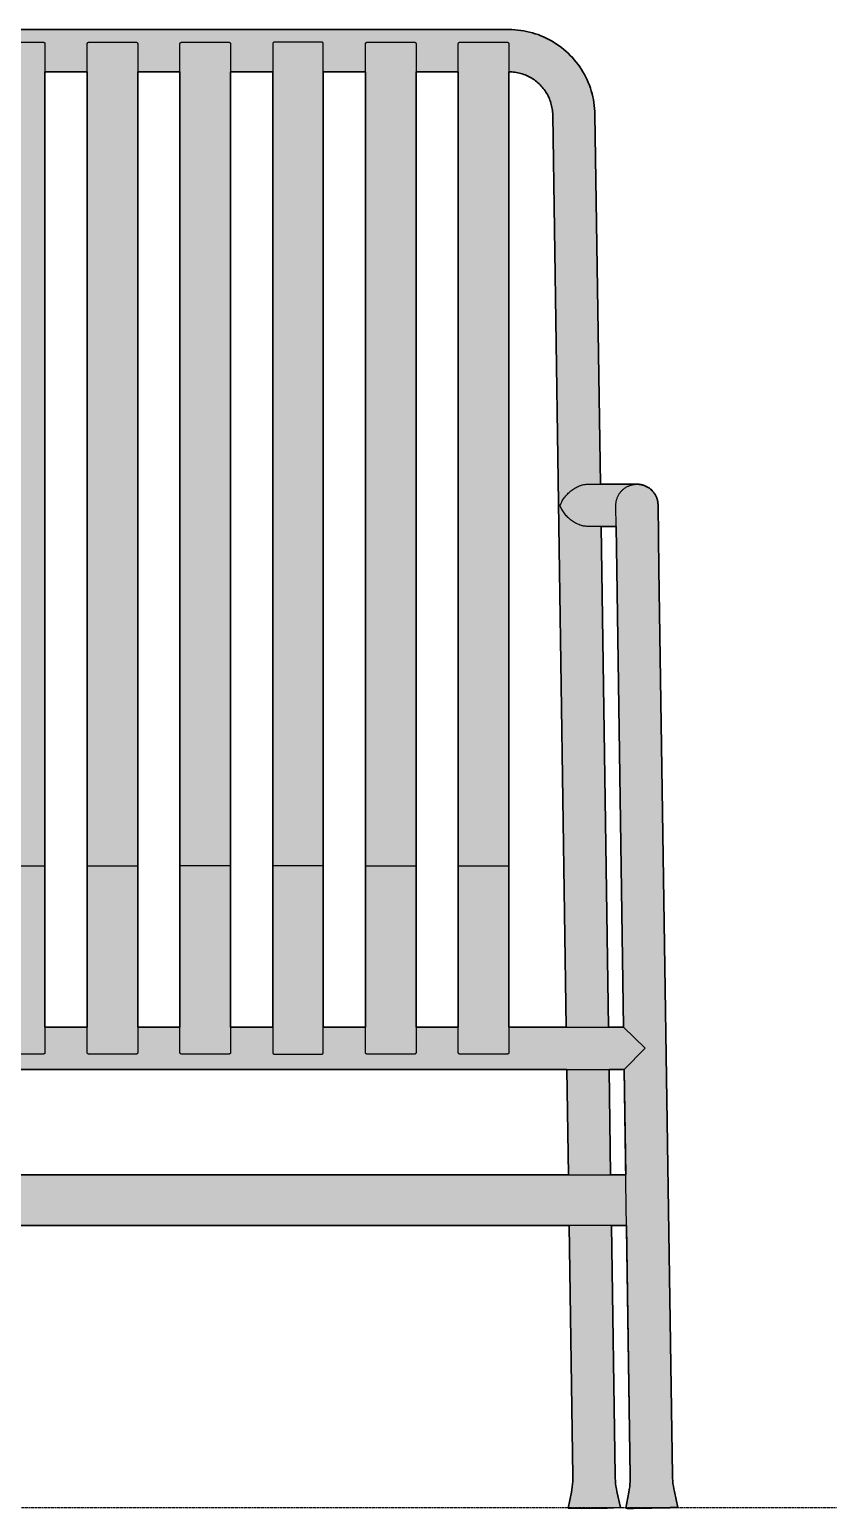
# Model space of a CAD drawing. Header units: millimetres. Extents: x 0 to 2086, y -1158 to 876.
# Drawn here: x 436 to 915, y -1 to 876 of the extents above; entities that cross this region are included whole.
import ezdxf

# ---------------------------------------------------------------- set-up
doc = ezdxf.new("R2010")
doc.units = ezdxf.units.MM
doc.linetypes.add('Dots', pattern=[1, 0, -1])
doc.layers.add('Blocks', color=7, linetype='Continuous')
doc.layers.add('Blocks$Fill', color=7, linetype='Continuous', true_color=0xffffff)
for name, color, linetype, lineweight, true_color in [('Blocks$Inner', 7, 'Continuous', 25, 0x007f00), ('Blocks$Outline', 7, 'Continuous', 35, 0xff3f3f), ('Groud', 7, 'Dots', 25, 0x243775)]:
    doc.layers.add(name, color=color, linetype=linetype, lineweight=lineweight, true_color=true_color)

# ---------------------------------------------------------------- blocks, each defined once
blk = doc.blocks.new('Palissade Lounge Chair High Front')
at = {"layer": 'Blocks$Fill'}
h = blk.add_hatch(color=256, dxfattribs=at)
h.paths.add_polyline_path([(194.78, 875.7), (719.78, 875.7), (721.54, 875.67), (723.3, 875.58), (725.06, 875.43), (726.81, 875.22), (728.55, 874.94), (730.28, 874.61), (732, 874.22), (733.71, 873.77), (735.39, 873.25), (737.06, 872.69), (738.71, 872.06), (740.34, 871.38), (741.94, 870.64), (743.51, 869.85), (745.06, 869), (746.58, 868.1), (748.06, 867.15), (749.51, 866.14), (750.93, 865.09), (752.3, 863.99), (753.64, 862.84), (754.94, 861.65), (756.2, 860.41), (757.41, 859.13), (758.58, 857.81), (759.7, 856.45), (760.77, 855.05), (761.79, 853.61), (762.77, 852.14), (763.69, 850.64), (764.56, 849.11), (765.38, 847.55), (766.14, 845.96), (766.85, 844.34), (767.5, 842.7), (768.09, 841.04), (768.63, 839.36), (769.11, 837.66), (769.52, 835.95), (769.88, 834.22), (770.18, 832.49), (770.42, 830.74), (770.6, 828.99), (770.72, 827.23), (770.77, 825.46), (774.02, 606.34), (792.07, 606.34), (795.52, 606.34), (795.71, 606.34), (796.07, 606.33), (796.44, 606.32), (796.8, 606.29), (797.17, 606.25), (797.53, 606.2), (797.95, 606.13), (798.37, 606.05), (798.79, 605.95), (799.21, 605.84), (799.62, 605.71), (800.02, 605.57), (800.42, 605.41), (800.82, 605.24), (801.21, 605.06), (801.59, 604.87), (801.97, 604.66), (802.34, 604.44), (802.7, 604.2), (803.05, 603.96), (803.39, 603.7), (803.73, 603.43), (804.05, 603.15), (804.37, 602.85), (804.67, 602.55), (804.97, 602.24), (805.25, 601.91), (805.52, 601.58), (805.78, 601.24), (806.03, 600.89), (806.27, 600.53), (806.49, 600.16), (806.7, 599.79), (806.9, 599.41), (807.08, 599.02), (807.26, 598.63), (807.41, 598.23), (807.56, 597.82), (807.69, 597.41), (807.8, 597), (807.9, 596.58), (807.99, 596.16), (808.06, 595.73), (808.12, 595.31), (808.17, 594.88), (808.19, 594.45), (808.21, 594.02), (808.77, 556.1), (816.74, 19.02), (816.79, 17.43), (816.9, 15.83), (817.06, 14.25), (817.28, 12.67), (817.55, 11.1), (817.87, 9.54), (820.02, 0.07), (820.02, 0.06), (820.02, 0.06), (820.01, 0.06), (820.01, 0.06), (820.01, 0.06), (820, 0.06), (820, 0.05), (819.99, 0.05), (819.99, 0.05), (819.97, 0.05), (819.96, 0.05), (819.92, 0.04), (819.88, 0.03), (819.76, 0.02), (819.42, 0), (818.93, -0.03), (815.48, -0.16), (793.57, -0.49), (790.11, -0.46), (789.62, -0.45), (789.28, -0.43), (789.17, -0.42), (789.12, -0.42), (789.09, -0.41), (789.07, -0.41), (789.06, -0.41), (789.05, -0.41), (789.05, -0.4), (789.04, -0.4), (789.04, -0.4), (789.04, -0.4), (789.03, -0.4), (789.03, -0.4), (789.03, -0.4), (789.02, -0.39), (789.03, -0.39), (790.89, 9.14), (791.17, 10.71), (791.39, 12.28), (791.56, 13.87), (791.68, 15.46), (791.74, 17.05), (791.74, 18.65), (789.54, 167.05), (780.54, 167.05), (782.74, 19.02), (782.79, 17.43), (782.9, 15.83), (783.06, 14.25), (783.27, 12.67), (783.55, 11.1), (783.87, 9.54), (786.02, 0.07), (778.27, -0.28), (770.52, -0.39), (762.77, -0.51), (755.02, -0.39), (756.89, 9.14), (757.17, 10.71), (757.39, 12.28), (757.56, 13.87), (757.68, 15.46), (757.74, 17.05), (757.74, 18.65), (755.54, 167.05), (568.07, 167.05), (557.28, 167.05), (357.28, 167.05), (346.49, 167.05), (159.02, 167.05), (156.82, 18.65), (156.82, 17.05), (156.88, 15.46), (157, 13.87), (157.17, 12.28), (157.39, 10.71), (157.67, 9.14), (159.54, -0.39), (151.79, -0.51), (144.04, -0.39), (136.28, -0.28), (128.54, 0.07), (130.69, 9.54), (131.01, 11.1), (131.28, 12.67), (131.5, 14.25), (131.66, 15.83), (131.77, 17.43), (131.82, 19.02), (134.02, 167.05), (125.02, 167.05), (122.82, 18.65), (122.82, 17.05), (122.88, 15.46), (122.99, 13.87), (123.16, 12.28), (123.39, 10.71), (123.67, 9.14), (125.53, -0.39), (125.53, -0.4), (125.53, -0.4), (125.53, -0.4), (125.52, -0.4), (125.52, -0.4), (125.51, -0.4), (125.51, -0.4), (125.5, -0.41), (125.5, -0.41), (125.49, -0.41), (125.47, -0.41), (125.44, -0.42), (125.39, -0.42), (125.28, -0.43), (124.94, -0.45), (124.45, -0.46), (120.99, -0.49), (99.07, -0.16), (95.62, -0.03), (95.14, 0), (94.8, 0.02), (94.68, 0.03), (94.64, 0.04), (94.6, 0.05), (94.59, 0.05), (94.57, 0.05), (94.57, 0.05), (94.56, 0.05), (94.56, 0.06), (94.55, 0.06), (94.55, 0.06), (94.55, 0.06), (94.54, 0.06), (94.54, 0.06), (94.54, 0.06), (94.54, 0.07), (96.69, 9.54), (97.01, 11.1), (97.28, 12.67), (97.5, 14.25), (97.66, 15.83), (97.77, 17.43), (97.82, 19.02), (105.79, 556.1), (106.35, 594.02), (106.37, 594.45), (106.39, 594.88), (106.44, 595.31), (106.49, 595.73), (106.57, 596.16), (106.65, 596.58), (106.76, 597), (106.87, 597.41), (107, 597.82), (107.15, 598.23), (107.3, 598.63), (107.47, 599.02), (107.66, 599.41), (107.86, 599.79), (108.07, 600.16), (108.29, 600.53), (108.53, 600.89), (108.78, 601.24), (109.04, 601.58), (109.31, 601.91), (109.59, 602.24), (109.89, 602.55), (110.19, 602.85), (110.51, 603.15), (110.83, 603.43), (111.17, 603.7), (111.51, 603.96), (111.86, 604.2), (112.22, 604.44), (112.59, 604.66), (112.97, 604.87), (113.35, 605.06), (113.74, 605.24), (114.13, 605.41), (114.54, 605.57), (114.94, 605.71), (115.35, 605.84), (115.77, 605.95), (116.18, 606.05), (116.61, 606.13), (117.03, 606.2), (117.39, 606.25), (117.76, 606.29), (118.12, 606.32), (118.48, 606.33), (118.85, 606.34), (122.49, 606.34), (140.53, 606.34), (143.79, 825.46), (143.84, 827.23), (143.96, 828.99), (144.14, 830.74), (144.38, 832.49), (144.68, 834.22), (145.03, 835.95), (145.45, 837.66), (145.93, 839.36), (146.47, 841.04), (147.06, 842.7), (147.71, 844.34), (148.42, 845.96), (149.18, 847.55), (150, 849.11), (150.87, 850.64), (151.79, 852.14), (152.76, 853.61), (153.79, 855.05), (154.86, 856.45), (155.98, 857.81), (157.15, 859.13), (158.36, 860.41), (159.62, 861.65), (160.92, 862.84), (162.26, 863.99), (163.63, 865.09), (165.05, 866.14), (166.5, 867.15), (167.98, 868.1), (169.5, 869), (171.05, 869.85), (172.62, 870.64), (174.22, 871.38), (175.85, 872.06), (177.5, 872.69), (179.16, 873.25), (180.85, 873.77), (182.56, 874.22), (184.28, 874.61), (186.01, 874.94), (187.75, 875.22), (189.5, 875.43), (191.26, 875.58), (193.02, 875.67)], flags=0)
h.paths.add_polyline_path([(135.39, 259.55), (126.39, 259.55), (125.46, 197.05), (134.46, 197.05)], flags=0)
h.paths.add_polyline_path([(135.76, 284.55), (140.16, 581.34), (131.17, 581.34), (130.79, 555.73), (126.76, 284.55)], flags=0)
h.paths.add_polyline_path([(788.17, 259.55), (779.17, 259.55), (780.1, 197.05), (789.1, 197.05)], flags=0)
h.paths.add_polyline_path([(778.8, 284.55), (787.8, 284.55), (783.77, 555.73), (783.39, 581.34), (774.4, 581.34)], flags=0)
h.paths.add_polyline_path([(753.8, 284.55), (745.78, 825.09), (745.75, 825.99), (745.69, 826.89), (745.6, 827.78), (745.47, 828.67), (745.32, 829.56), (745.14, 830.44), (744.93, 831.31), (744.68, 832.18), (744.41, 833.03), (744.11, 833.88), (743.77, 834.72), (743.41, 835.54), (743.03, 836.35), (742.61, 837.15), (742.17, 837.93), (741.7, 838.69), (741.2, 839.44), (740.68, 840.18), (740.13, 840.89), (739.56, 841.58), (738.96, 842.26), (738.34, 842.91), (737.7, 843.54), (737.04, 844.15), (736.36, 844.73), (735.66, 845.29), (734.94, 845.83), (734.2, 846.34), (733.44, 846.83), (732.67, 847.29), (731.88, 847.72), (731.08, 848.12), (730.26, 848.5), (729.43, 848.85), (728.59, 849.17), (727.74, 849.46), (726.88, 849.72), (726.01, 849.95), (725.13, 850.15), (724.25, 850.32), (723.36, 850.46), (722.47, 850.56), (721.58, 850.64), (720.68, 850.69), (719.78, 850.7), (719.78, 284.55)], flags=0)
h.paths.add_polyline_path([(664.78, 850.7), (664.78, 284.55), (689.78, 284.55), (689.78, 380.15), (689.78, 850.7)], flags=0)
h.paths.add_polyline_path([(634.78, 284.55), (634.78, 380.15), (634.78, 850.7), (609.78, 850.7), (609.78, 284.55)], flags=0)
h.paths.add_polyline_path([(579.78, 284.55), (579.78, 380.15), (579.78, 850.7), (554.78, 850.7), (554.78, 284.55)], flags=0)
h.paths.add_polyline_path([(524.78, 284.55), (524.78, 380.14), (524.78, 380.15), (524.78, 850.7), (499.78, 850.7), (499.78, 284.55)], flags=0)
h.paths.add_polyline_path([(469.78, 284.55), (469.78, 380.15), (469.78, 850.7), (444.78, 850.7), (444.78, 284.55)], flags=0)
h.paths.add_polyline_path([(389.78, 284.55), (414.78, 284.55), (414.78, 380.14), (414.78, 380.15), (414.78, 850.7), (389.78, 850.7)], flags=0)
h.paths.add_polyline_path([(359.78, 284.55), (359.78, 380.14), (359.78, 380.15), (359.78, 850.7), (334.78, 850.7), (334.78, 284.55)], flags=0)
h.paths.add_polyline_path([(279.78, 284.55), (304.78, 284.55), (304.78, 380.14), (304.78, 380.15), (304.78, 850.7), (279.78, 850.7)], flags=0)
h.paths.add_polyline_path([(224.78, 284.55), (249.78, 284.55), (249.78, 380.14), (249.78, 380.15), (249.78, 850.7), (224.78, 850.7)], flags=0)
h.paths.add_polyline_path([(194.78, 380.14), (194.78, 380.15), (194.78, 850.7), (193.88, 850.69), (192.98, 850.64), (192.09, 850.56), (191.2, 850.46), (190.31, 850.32), (189.42, 850.15), (188.55, 849.95), (187.68, 849.72), (186.82, 849.46), (185.97, 849.17), (185.13, 848.85), (184.3, 848.5), (183.48, 848.12), (182.68, 847.72), (181.89, 847.29), (181.12, 846.83), (180.36, 846.34), (179.62, 845.83), (178.9, 845.29), (178.2, 844.73), (177.52, 844.15), (176.86, 843.54), (176.21, 842.91), (175.6, 842.26), (175, 841.58), (174.43, 840.89), (173.88, 840.18), (173.36, 839.44), (172.86, 838.69), (172.39, 837.93), (171.95, 837.15), (171.53, 836.35), (171.14, 835.54), (170.78, 834.72), (170.45, 833.88), (170.15, 833.03), (169.88, 832.18), (169.63, 831.31), (169.42, 830.44), (169.24, 829.56), (169.08, 828.67), (168.96, 827.78), (168.87, 826.89), (168.81, 825.99), (168.78, 825.09), (160.76, 284.55), (194.78, 284.55)], flags=0)
h.paths.add_polyline_path([(159.46, 197.05), (346.49, 197.05), (357.28, 197.05), (557.28, 197.05), (568.07, 197.05), (755.09, 197.05), (754.17, 259.55), (160.39, 259.55)], flags=0)
at = {"layer": 'Blocks$Inner'}
for p, q in [((469.78, 850.7), (444.78, 850.7)), ((524.78, 850.7), (499.78, 850.7)), ((579.78, 850.7), (554.78, 850.7)), ((634.78, 850.7), (609.78, 850.7)), ((689.78, 850.7), (664.78, 850.7)), ((774.4, 581.34), (778.8, 284.55)), ((469.78, 284.55), (444.78, 284.55)), ((524.78, 284.55), (499.78, 284.55)), ((579.78, 284.55), (554.78, 284.55)), ((634.78, 284.55), (609.78, 284.55)), ((689.78, 284.55), (664.78, 284.55)), ((755.09, 197.05), (754.17, 259.55)), ((779.17, 259.55), (780.1, 197.05))]:
    blk.add_line(p, q, dxfattribs=at)
for points in [[(194.78, 875.7), (719.78, 875.7), (721.54, 875.67), (723.3, 875.58), (725.06, 875.43), (726.81, 875.22), (728.55, 874.94), (730.28, 874.61), (732, 874.22), (733.71, 873.77), (735.39, 873.25), (737.06, 872.69), (738.71, 872.06), (740.34, 871.38), (741.94, 870.64), (743.51, 869.85), (745.06, 869), (746.58, 868.1), (748.06, 867.15), (749.51, 866.14), (750.93, 865.09), (752.3, 863.99), (753.64, 862.84), (754.94, 861.65), (756.2, 860.41), (757.41, 859.13), (758.58, 857.81), (759.7, 856.45), (760.77, 855.05), (761.79, 853.61), (762.77, 852.14), (763.69, 850.64), (764.56, 849.11), (765.38, 847.55), (766.14, 845.96), (766.85, 844.34), (767.5, 842.7), (768.09, 841.04), (768.63, 839.36), (769.11, 837.66), (769.52, 835.95), (769.88, 834.22), (770.18, 832.49), (770.42, 830.74), (770.6, 828.99), (770.72, 827.23), (770.77, 825.46), (774.02, 606.34)], [(415.78, 868.2), (443.78, 868.2), (443.81, 868.2), (443.85, 868.2), (443.88, 868.2), (443.92, 868.19), (443.95, 868.19), (443.98, 868.18), (444.02, 868.18), (444.05, 868.17), (444.08, 868.16), (444.11, 868.15), (444.15, 868.13), (444.18, 868.12), (444.21, 868.11), (444.24, 868.09), (444.27, 868.08), (444.3, 868.06), (444.33, 868.04), (444.36, 868.02), (444.38, 868), (444.41, 867.98), (444.44, 867.96), (444.46, 867.93), (444.49, 867.91), (444.51, 867.89), (444.53, 867.86), (444.56, 867.83), (444.58, 867.81), (444.6, 867.78), (444.62, 867.75), (444.63, 867.72), (444.65, 867.69), (444.67, 867.66), (444.68, 867.63), (444.7, 867.6), (444.71, 867.57), (444.72, 867.54), (444.73, 867.51), (444.74, 867.47), (444.75, 867.44), (444.76, 867.41), (444.76, 867.37), (444.77, 867.34), (444.77, 867.31), (444.78, 867.27), (444.78, 867.24), (444.78, 867.2), (444.78, 269.66), (444.78, 269.63), (444.78, 269.6), (444.77, 269.56), (444.77, 269.53), (444.76, 269.49), (444.76, 269.46), (444.75, 269.43), (444.74, 269.39), (444.73, 269.36), (444.72, 269.33), (444.71, 269.3), (444.7, 269.27), (444.68, 269.23), (444.67, 269.2), (444.65, 269.17), (444.63, 269.14), (444.62, 269.12), (444.6, 269.09), (444.58, 269.06), (444.56, 269.03), (444.53, 269.01), (444.51, 268.98), (444.49, 268.96), (444.46, 268.93), (444.44, 268.91), (444.41, 268.89), (444.38, 268.87), (444.36, 268.85), (444.33, 268.83), (444.3, 268.81), (444.27, 268.79), (444.24, 268.78), (444.21, 268.76), (444.18, 268.75), (444.15, 268.73), (444.11, 268.72), (444.08, 268.71), (444.05, 268.7), (444.02, 268.69), (443.98, 268.68), (443.95, 268.68), (443.92, 268.67), (443.88, 268.67), (443.85, 268.67), (443.81, 268.66), (443.78, 268.66), (415.78, 268.66)], [(414.78, 380.15), (444.78, 380.15)], [(469.78, 380.15), (469.78, 380.14), (469.78, 867.2), (469.78, 867.24), (469.78, 867.27), (469.78, 867.31), (469.79, 867.34), (469.79, 867.37), (469.8, 867.41), (469.81, 867.44), (469.82, 867.47), (469.83, 867.51), (469.84, 867.54), (469.85, 867.57), (469.86, 867.6), (469.88, 867.63), (469.89, 867.66), (469.91, 867.69), (469.93, 867.72), (469.94, 867.75), (469.96, 867.78), (469.98, 867.81), (470, 867.83), (470.03, 867.86), (470.05, 867.89), (470.07, 867.91), (470.1, 867.93), (470.12, 867.96), (470.15, 867.98), (470.18, 868), (470.2, 868.02), (470.23, 868.04), (470.26, 868.06), (470.29, 868.08), (470.32, 868.09), (470.35, 868.11), (470.38, 868.12), (470.41, 868.13), (470.44, 868.15), (470.48, 868.16), (470.51, 868.17), (470.54, 868.18), (470.58, 868.18), (470.61, 868.19), (470.64, 868.19), (470.68, 868.2), (470.71, 868.2), (470.75, 868.2), (470.78, 868.2), (498.78, 868.2), (498.81, 868.2), (498.85, 868.2), (498.88, 868.2), (498.92, 868.19), (498.95, 868.19), (498.98, 868.18), (499.02, 868.18), (499.05, 868.17), (499.08, 868.16), (499.11, 868.15), (499.15, 868.13), (499.18, 868.12), (499.21, 868.11), (499.24, 868.09), (499.27, 868.08), (499.3, 868.06), (499.33, 868.04), (499.36, 868.02), (499.38, 868), (499.41, 867.98), (499.44, 867.96), (499.46, 867.93), (499.49, 867.91), (499.51, 867.89), (499.53, 867.86), (499.56, 867.83), (499.58, 867.81), (499.6, 867.78), (499.62, 867.75), (499.63, 867.72), (499.65, 867.69), (499.67, 867.66), (499.68, 867.63), (499.7, 867.6), (499.71, 867.57), (499.72, 867.54), (499.73, 867.51), (499.74, 867.47), (499.75, 867.44), (499.76, 867.41), (499.76, 867.37), (499.77, 867.34), (499.77, 867.31), (499.78, 867.27), (499.78, 867.24), (499.78, 867.2), (499.78, 269.66), (499.78, 269.63), (499.78, 269.6), (499.77, 269.56), (499.77, 269.53), (499.76, 269.49), (499.76, 269.46), (499.75, 269.43), (499.74, 269.39), (499.73, 269.36), (499.72, 269.33), (499.71, 269.3), (499.7, 269.27), (499.68, 269.23), (499.67, 269.2), (499.65, 269.17), (499.63, 269.14), (499.62, 269.12), (499.6, 269.09), (499.58, 269.06), (499.56, 269.03), (499.53, 269.01), (499.51, 268.98), (499.49, 268.96), (499.46, 268.93), (499.44, 268.91), (499.41, 268.89), (499.38, 268.87), (499.36, 268.85), (499.33, 268.83), (499.3, 268.81), (499.27, 268.79), (499.24, 268.78), (499.21, 268.76), (499.18, 268.75), (499.15, 268.73), (499.11, 268.72), (499.08, 268.71), (499.05, 268.7), (499.02, 268.69), (498.98, 268.68), (498.95, 268.68), (498.92, 268.67), (498.88, 268.67), (498.85, 268.67), (498.81, 268.66), (498.78, 268.66), (470.78, 268.66), (470.75, 268.66), (470.71, 268.67), (470.68, 268.67), (470.64, 268.67), (470.61, 268.68), (470.58, 268.68), (470.54, 268.69), (470.51, 268.7), (470.48, 268.71), (470.44, 268.72), (470.41, 268.73), (470.38, 268.75), (470.35, 268.76), (470.32, 268.78), (470.29, 268.79), (470.26, 268.81), (470.23, 268.83), (470.2, 268.85), (470.18, 268.87), (470.15, 268.89), (470.12, 268.91), (470.1, 268.93), (470.07, 268.96), (470.05, 268.98), (470.03, 269.01), (470, 269.03), (469.98, 269.06), (469.96, 269.09), (469.94, 269.12), (469.93, 269.14), (469.91, 269.17), (469.89, 269.2), (469.88, 269.23), (469.86, 269.27), (469.85, 269.3), (469.84, 269.33), (469.83, 269.36), (469.82, 269.39), (469.81, 269.43), (469.8, 269.46), (469.79, 269.49), (469.79, 269.53), (469.78, 269.56), (469.78, 269.6), (469.78, 269.63), (469.78, 269.66), (469.78, 380.15), (499.78, 380.15)], [(554.78, 380.15), (524.78, 380.15), (524.78, 380.14), (524.78, 867.2), (524.78, 867.24), (524.78, 867.27), (524.78, 867.31), (524.79, 867.34), (524.79, 867.37), (524.8, 867.41), (524.81, 867.44), (524.82, 867.47), (524.83, 867.51), (524.84, 867.54), (524.85, 867.57), (524.86, 867.6), (524.88, 867.63), (524.89, 867.66), (524.91, 867.69), (524.93, 867.72), (524.94, 867.75), (524.96, 867.78), (524.98, 867.81), (525, 867.83), (525.03, 867.86), (525.05, 867.89), (525.07, 867.91), (525.1, 867.93), (525.12, 867.96), (525.15, 867.98), (525.18, 868), (525.2, 868.02), (525.23, 868.04), (525.26, 868.06), (525.29, 868.08), (525.32, 868.09), (525.35, 868.11), (525.38, 868.12), (525.41, 868.13), (525.44, 868.15), (525.48, 868.16), (525.51, 868.17), (525.54, 868.18), (525.58, 868.18), (525.61, 868.19), (525.64, 868.19), (525.68, 868.2), (525.71, 868.2), (525.75, 868.2), (525.78, 868.2), (553.78, 868.2), (553.81, 868.2), (553.85, 868.2), (553.88, 868.2), (553.92, 868.19), (553.95, 868.19), (553.98, 868.18), (554.02, 868.18), (554.05, 868.17), (554.08, 868.16), (554.11, 868.15), (554.15, 868.13), (554.18, 868.12), (554.21, 868.11), (554.24, 868.09), (554.27, 868.08), (554.3, 868.06), (554.33, 868.04), (554.36, 868.02), (554.38, 868), (554.41, 867.98), (554.44, 867.96), (554.46, 867.93), (554.49, 867.91), (554.51, 867.89), (554.53, 867.86), (554.56, 867.83), (554.58, 867.81), (554.6, 867.78), (554.62, 867.75), (554.63, 867.72), (554.65, 867.69), (554.67, 867.66), (554.68, 867.63), (554.7, 867.6), (554.71, 867.57), (554.72, 867.54), (554.73, 867.51), (554.74, 867.47), (554.75, 867.44), (554.76, 867.41), (554.76, 867.37), (554.77, 867.34), (554.77, 867.31), (554.78, 867.27), (554.78, 867.24), (554.78, 867.2), (554.78, 269.66), (554.78, 269.63), (554.78, 269.6), (554.77, 269.56), (554.77, 269.53), (554.76, 269.49), (554.76, 269.46), (554.75, 269.43), (554.74, 269.39), (554.73, 269.36), (554.72, 269.33), (554.71, 269.3), (554.7, 269.27), (554.68, 269.23), (554.67, 269.2), (554.65, 269.17), (554.63, 269.14), (554.62, 269.12), (554.6, 269.09), (554.58, 269.06), (554.56, 269.03), (554.53, 269.01), (554.51, 268.98), (554.49, 268.96), (554.46, 268.93), (554.44, 268.91), (554.41, 268.89), (554.38, 268.87), (554.36, 268.85), (554.33, 268.83), (554.3, 268.81), (554.27, 268.79), (554.24, 268.78), (554.21, 268.76), (554.18, 268.75), (554.15, 268.73), (554.11, 268.72), (554.08, 268.71), (554.05, 268.7), (554.02, 268.69), (553.98, 268.68), (553.95, 268.68), (553.92, 268.67), (553.88, 268.67), (553.85, 268.67), (553.81, 268.66), (553.78, 268.66), (525.78, 268.66), (525.75, 268.66), (525.71, 268.67), (525.68, 268.67), (525.64, 268.67), (525.61, 268.68), (525.58, 268.68), (525.54, 268.69), (525.51, 268.7), (525.48, 268.71), (525.44, 268.72), (525.41, 268.73), (525.38, 268.75), (525.35, 268.76), (525.32, 268.78), (525.29, 268.79), (525.26, 268.81), (525.23, 268.83), (525.2, 268.85), (525.18, 268.87), (525.15, 268.89), (525.12, 268.91), (525.1, 268.93), (525.07, 268.96), (525.05, 268.98), (525.03, 269.01), (525, 269.03), (524.98, 269.06), (524.96, 269.09), (524.94, 269.12), (524.93, 269.14), (524.91, 269.17), (524.89, 269.2), (524.88, 269.23), (524.86, 269.27), (524.85, 269.3), (524.84, 269.33), (524.83, 269.36), (524.82, 269.39), (524.81, 269.43), (524.8, 269.46), (524.79, 269.49), (524.79, 269.53), (524.78, 269.56), (524.78, 269.6), (524.78, 269.63), (524.78, 269.66), (524.78, 380.15)], [(609.78, 380.15), (579.78, 380.15), (579.78, 269.66), (579.78, 269.63), (579.78, 269.6), (579.78, 269.56), (579.79, 269.53), (579.79, 269.49), (579.8, 269.46), (579.81, 269.43), (579.82, 269.39), (579.83, 269.36), (579.84, 269.33), (579.85, 269.3), (579.86, 269.27), (579.88, 269.23), (579.89, 269.2), (579.91, 269.17), (579.93, 269.14), (579.94, 269.12), (579.96, 269.09), (579.98, 269.06), (580, 269.03), (580.03, 269.01), (580.05, 268.98), (580.07, 268.96), (580.1, 268.93), (580.12, 268.91), (580.15, 268.89), (580.18, 268.87), (580.2, 268.85), (580.23, 268.83), (580.26, 268.81), (580.29, 268.79), (580.32, 268.78), (580.35, 268.76), (580.38, 268.75), (580.41, 268.73), (580.44, 268.72), (580.48, 268.71), (580.51, 268.7), (580.54, 268.69), (580.58, 268.68), (580.61, 268.68), (580.64, 268.67), (580.68, 268.67), (580.71, 268.67), (580.75, 268.66), (580.78, 268.66), (608.78, 268.66), (608.81, 268.66), (608.85, 268.67), (608.88, 268.67), (608.92, 268.67), (608.95, 268.68), (608.98, 268.68), (609.02, 268.69), (609.05, 268.7), (609.08, 268.71), (609.11, 268.72), (609.15, 268.73), (609.18, 268.75), (609.21, 268.76), (609.24, 268.78), (609.27, 268.79), (609.3, 268.81), (609.33, 268.83), (609.36, 268.85), (609.38, 268.87), (609.41, 268.89), (609.44, 268.91), (609.46, 268.93), (609.49, 268.96), (609.51, 268.98), (609.53, 269.01), (609.56, 269.03), (609.58, 269.06), (609.6, 269.09), (609.62, 269.12), (609.63, 269.14), (609.65, 269.17), (609.67, 269.2), (609.68, 269.23), (609.7, 269.27), (609.71, 269.3), (609.72, 269.33), (609.73, 269.36), (609.74, 269.39), (609.75, 269.43), (609.76, 269.46), (609.76, 269.49), (609.77, 269.53), (609.77, 269.56), (609.78, 269.6), (609.78, 269.63), (609.78, 269.66), (609.78, 867.2), (609.78, 867.24), (609.78, 867.27), (609.77, 867.31), (609.77, 867.34), (609.76, 867.37), (609.76, 867.41), (609.75, 867.44), (609.74, 867.47), (609.73, 867.51), (609.72, 867.54), (609.71, 867.57), (609.7, 867.6), (609.68, 867.63), (609.67, 867.66), (609.65, 867.69), (609.63, 867.72), (609.62, 867.75), (609.6, 867.78), (609.58, 867.81), (609.56, 867.83), (609.53, 867.86), (609.51, 867.89), (609.49, 867.91), (609.46, 867.93), (609.44, 867.96), (609.41, 867.98), (609.38, 868), (609.36, 868.02), (609.33, 868.04), (609.3, 868.06), (609.27, 868.08), (609.24, 868.09), (609.21, 868.11), (609.18, 868.12), (609.15, 868.13), (609.11, 868.15), (609.08, 868.16), (609.05, 868.17), (609.02, 868.18), (608.98, 868.18), (608.95, 868.19), (608.92, 868.19), (608.88, 868.2), (608.85, 868.2), (608.81, 868.2), (608.78, 868.2), (580.78, 868.2), (580.75, 868.2), (580.71, 868.2), (580.68, 868.2), (580.64, 868.19), (580.61, 868.19), (580.58, 868.18), (580.54, 868.18), (580.51, 868.17), (580.48, 868.16), (580.44, 868.15), (580.41, 868.13), (580.38, 868.12), (580.35, 868.11), (580.32, 868.09), (580.29, 868.08), (580.26, 868.06), (580.23, 868.04), (580.2, 868.02), (580.18, 868), (580.15, 867.98), (580.12, 867.96), (580.1, 867.93), (580.07, 867.91), (580.05, 867.89), (580.03, 867.86), (580, 867.83), (579.98, 867.81), (579.96, 867.78), (579.94, 867.75), (579.93, 867.72), (579.91, 867.69), (579.89, 867.66), (579.88, 867.63), (579.86, 867.6), (579.85, 867.57), (579.84, 867.54), (579.83, 867.51), (579.82, 867.47), (579.81, 867.44), (579.8, 867.41), (579.79, 867.37), (579.79, 867.34), (579.78, 867.31), (579.78, 867.27), (579.78, 867.24), (579.78, 867.2), (579.78, 380.14), (579.78, 380.15)], [(634.78, 380.15), (634.78, 380.14), (634.78, 867.2), (634.78, 867.24), (634.78, 867.27), (634.78, 867.31), (634.79, 867.34), (634.79, 867.37), (634.8, 867.41), (634.81, 867.44), (634.82, 867.47), (634.83, 867.51), (634.84, 867.54), (634.85, 867.57), (634.86, 867.6), (634.88, 867.63), (634.89, 867.66), (634.91, 867.69), (634.93, 867.72), (634.94, 867.75), (634.96, 867.78), (634.98, 867.81), (635, 867.83), (635.03, 867.86), (635.05, 867.89), (635.07, 867.91), (635.1, 867.93), (635.12, 867.96), (635.15, 867.98), (635.18, 868), (635.2, 868.02), (635.23, 868.04), (635.26, 868.06), (635.29, 868.08), (635.32, 868.09), (635.35, 868.11), (635.38, 868.12), (635.41, 868.13), (635.44, 868.15), (635.48, 868.16), (635.51, 868.17), (635.54, 868.18), (635.58, 868.18), (635.61, 868.19), (635.64, 868.19), (635.68, 868.2), (635.71, 868.2), (635.75, 868.2), (635.78, 868.2), (663.78, 868.2), (663.81, 868.2), (663.85, 868.2), (663.88, 868.2), (663.92, 868.19), (663.95, 868.19), (663.98, 868.18), (664.02, 868.18), (664.05, 868.17), (664.08, 868.16), (664.11, 868.15), (664.15, 868.13), (664.18, 868.12), (664.21, 868.11), (664.24, 868.09), (664.27, 868.08), (664.3, 868.06), (664.33, 868.04), (664.36, 868.02), (664.38, 868), (664.41, 867.98), (664.44, 867.96), (664.46, 867.93), (664.49, 867.91), (664.51, 867.89), (664.53, 867.86), (664.56, 867.83), (664.58, 867.81), (664.6, 867.78), (664.62, 867.75), (664.63, 867.72), (664.65, 867.69), (664.67, 867.66), (664.68, 867.63), (664.7, 867.6), (664.71, 867.57), (664.72, 867.54), (664.73, 867.51), (664.74, 867.47), (664.75, 867.44), (664.76, 867.41), (664.76, 867.37), (664.77, 867.34), (664.77, 867.31), (664.78, 867.27), (664.78, 867.24), (664.78, 867.2), (664.78, 269.66), (664.78, 269.63), (664.78, 269.6), (664.77, 269.56), (664.77, 269.53), (664.76, 269.49), (664.76, 269.46), (664.75, 269.43), (664.74, 269.39), (664.73, 269.36), (664.72, 269.33), (664.71, 269.3), (664.7, 269.27), (664.68, 269.23), (664.67, 269.2), (664.65, 269.17), (664.63, 269.14), (664.62, 269.12), (664.6, 269.09), (664.58, 269.06), (664.56, 269.03), (664.53, 269.01), (664.51, 268.98), (664.49, 268.96), (664.46, 268.93), (664.44, 268.91), (664.41, 268.89), (664.38, 268.87), (664.36, 268.85), (664.33, 268.83), (664.3, 268.81), (664.27, 268.79), (664.24, 268.78), (664.21, 268.76), (664.18, 268.75), (664.15, 268.73), (664.11, 268.72), (664.08, 268.71), (664.05, 268.7), (664.02, 268.69), (663.98, 268.68), (663.95, 268.68), (663.92, 268.67), (663.88, 268.67), (663.85, 268.67), (663.81, 268.66), (663.78, 268.66), (635.78, 268.66), (635.75, 268.66), (635.71, 268.67), (635.68, 268.67), (635.64, 268.67), (635.61, 268.68), (635.58, 268.68), (635.54, 268.69), (635.51, 268.7), (635.48, 268.71), (635.44, 268.72), (635.41, 268.73), (635.38, 268.75), (635.35, 268.76), (635.32, 268.78), (635.29, 268.79), (635.26, 268.81), (635.23, 268.83), (635.2, 268.85), (635.18, 268.87), (635.15, 268.89), (635.12, 268.91), (635.1, 268.93), (635.07, 268.96), (635.05, 268.98), (635.03, 269.01), (635, 269.03), (634.98, 269.06), (634.96, 269.09), (634.94, 269.12), (634.93, 269.14), (634.91, 269.17), (634.89, 269.2), (634.88, 269.23), (634.86, 269.27), (634.85, 269.3), (634.84, 269.33), (634.83, 269.36), (634.82, 269.39), (634.81, 269.43), (634.8, 269.46), (634.79, 269.49), (634.79, 269.53), (634.78, 269.56), (634.78, 269.6), (634.78, 269.63), (634.78, 269.66), (634.78, 380.15), (664.78, 380.15)], [(689.78, 380.15), (689.78, 380.14), (689.78, 867.2), (689.78, 867.24), (689.78, 867.27), (689.78, 867.31), (689.79, 867.34), (689.79, 867.37), (689.8, 867.41), (689.81, 867.44), (689.82, 867.47), (689.83, 867.51), (689.84, 867.54), (689.85, 867.57), (689.86, 867.6), (689.88, 867.63), (689.89, 867.66), (689.91, 867.69), (689.93, 867.72), (689.94, 867.75), (689.96, 867.78), (689.98, 867.81), (690, 867.83), (690.03, 867.86), (690.05, 867.89), (690.07, 867.91), (690.1, 867.93), (690.12, 867.96), (690.15, 867.98), (690.18, 868), (690.2, 868.02), (690.23, 868.04), (690.26, 868.06), (690.29, 868.08), (690.32, 868.09), (690.35, 868.11), (690.38, 868.12), (690.41, 868.13), (690.44, 868.15), (690.48, 868.16), (690.51, 868.17), (690.54, 868.18), (690.58, 868.18), (690.61, 868.19), (690.64, 868.19), (690.68, 868.2), (690.71, 868.2), (690.75, 868.2), (690.78, 868.2), (718.78, 868.2), (718.81, 868.2), (718.85, 868.2), (718.88, 868.2), (718.92, 868.19), (718.95, 868.19), (718.98, 868.18), (719.02, 868.18), (719.05, 868.17), (719.08, 868.16), (719.11, 868.15), (719.15, 868.13), (719.18, 868.12), (719.21, 868.11), (719.24, 868.09), (719.27, 868.08), (719.3, 868.06), (719.33, 868.04), (719.36, 868.02), (719.38, 868), (719.41, 867.98), (719.44, 867.96), (719.46, 867.93), (719.49, 867.91), (719.51, 867.89), (719.53, 867.86), (719.56, 867.83), (719.58, 867.81), (719.6, 867.78), (719.62, 867.75), (719.63, 867.72), (719.65, 867.69), (719.67, 867.66), (719.68, 867.63), (719.7, 867.6), (719.71, 867.57), (719.72, 867.54), (719.73, 867.51), (719.74, 867.47), (719.75, 867.44), (719.76, 867.41), (719.76, 867.37), (719.77, 867.34), (719.77, 867.31), (719.78, 867.27), (719.78, 867.24), (719.78, 867.2), (719.78, 269.66), (719.78, 269.63), (719.78, 269.6), (719.77, 269.56), (719.77, 269.53), (719.76, 269.49), (719.76, 269.46), (719.75, 269.43), (719.74, 269.39), (719.73, 269.36), (719.72, 269.33), (719.71, 269.3), (719.7, 269.27), (719.68, 269.23), (719.67, 269.2), (719.65, 269.17), (719.63, 269.14), (719.62, 269.12), (719.6, 269.09), (719.58, 269.06), (719.56, 269.03), (719.53, 269.01), (719.51, 268.98), (719.49, 268.96), (719.46, 268.93), (719.44, 268.91), (719.41, 268.89), (719.38, 268.87), (719.36, 268.85), (719.33, 268.83), (719.3, 268.81), (719.27, 268.79), (719.24, 268.78), (719.21, 268.76), (719.18, 268.75), (719.15, 268.73), (719.11, 268.72), (719.08, 268.71), (719.05, 268.7), (719.02, 268.69), (718.98, 268.68), (718.95, 268.68), (718.92, 268.67), (718.88, 268.67), (718.85, 268.67), (718.81, 268.66), (718.78, 268.66), (690.78, 268.66), (690.75, 268.66), (690.71, 268.67), (690.68, 268.67), (690.64, 268.67), (690.61, 268.68), (690.58, 268.68), (690.54, 268.69), (690.51, 268.7), (690.48, 268.71), (690.44, 268.72), (690.41, 268.73), (690.38, 268.75), (690.35, 268.76), (690.32, 268.78), (690.29, 268.79), (690.26, 268.81), (690.23, 268.83), (690.2, 268.85), (690.18, 268.87), (690.15, 268.89), (690.12, 268.91), (690.1, 268.93), (690.07, 268.96), (690.05, 268.98), (690.03, 269.01), (690, 269.03), (689.98, 269.06), (689.96, 269.09), (689.94, 269.12), (689.93, 269.14), (689.91, 269.17), (689.89, 269.2), (689.88, 269.23), (689.86, 269.27), (689.85, 269.3), (689.84, 269.33), (689.83, 269.36), (689.82, 269.39), (689.81, 269.43), (689.8, 269.46), (689.79, 269.49), (689.79, 269.53), (689.78, 269.56), (689.78, 269.6), (689.78, 269.63), (689.78, 269.66), (689.78, 380.15), (719.78, 380.15)], [(753.8, 284.55), (745.78, 825.09), (745.75, 825.99), (745.69, 826.89), (745.6, 827.78), (745.47, 828.67), (745.32, 829.56), (745.14, 830.44), (744.93, 831.31), (744.68, 832.18), (744.41, 833.03), (744.11, 833.88), (743.77, 834.72), (743.41, 835.54), (743.03, 836.35), (742.61, 837.15), (742.17, 837.93), (741.7, 838.69), (741.2, 839.44), (740.68, 840.18), (740.13, 840.89), (739.56, 841.58), (738.96, 842.26), (738.34, 842.91), (737.7, 843.54), (737.04, 844.15), (736.36, 844.73), (735.66, 845.29), (734.94, 845.83), (734.2, 846.34), (733.44, 846.83), (732.67, 847.29), (731.88, 847.72), (731.08, 848.12), (730.26, 848.5), (729.43, 848.85), (728.59, 849.17), (727.74, 849.46), (726.88, 849.72), (726.01, 849.95), (725.13, 850.15), (724.25, 850.32), (723.36, 850.46), (722.47, 850.56), (721.58, 850.64), (720.68, 850.69), (719.78, 850.7)], [(719.78, 284.55), (787.8, 284.55), (783.77, 555.73), (783.21, 593.65), (783.21, 594.08), (783.23, 594.51), (783.26, 594.94), (783.3, 595.37), (783.36, 595.79), (783.44, 596.22), (783.53, 596.64), (783.63, 597.05), (783.75, 597.47), (783.88, 597.88), (784.03, 598.28), (784.19, 598.68), (784.36, 599.07), (784.55, 599.46), (784.75, 599.84), (784.96, 600.21), (785.18, 600.58), (785.42, 600.94), (785.67, 601.29), (785.93, 601.63), (786.21, 601.96), (786.49, 602.28), (786.79, 602.59), (787.09, 602.89), (787.41, 603.19), (787.74, 603.47), (788.07, 603.73), (788.42, 603.99), (788.77, 604.24), (789.13, 604.47), (789.5, 604.69), (789.88, 604.89), (790.26, 605.09), (790.65, 605.27), (791.05, 605.44), (791.45, 605.59), (791.86, 605.73), (792.27, 605.85), (792.68, 605.97), (793.1, 606.06), (793.52, 606.14), (793.92, 606.21), (794.32, 606.26), (794.72, 606.3), (795.12, 606.32), (795.52, 606.34), (795.71, 606.34), (796.07, 606.33), (796.44, 606.32), (796.8, 606.29), (797.17, 606.25), (797.53, 606.2), (797.95, 606.13), (798.37, 606.05), (798.79, 605.95), (799.21, 605.84), (799.62, 605.71), (800.02, 605.57), (800.42, 605.41), (800.82, 605.24), (801.21, 605.06), (801.59, 604.87), (801.97, 604.66), (802.34, 604.44), (802.7, 604.2), (803.05, 603.96), (803.39, 603.7), (803.73, 603.43), (804.05, 603.15), (804.37, 602.85), (804.67, 602.55), (804.97, 602.24), (805.25, 601.91), (805.52, 601.58), (805.78, 601.24), (806.03, 600.89), (806.27, 600.53), (806.49, 600.16), (806.7, 599.79), (806.9, 599.41), (807.08, 599.02), (807.26, 598.63), (807.41, 598.23), (807.56, 597.82), (807.69, 597.41), (807.8, 597), (807.9, 596.58), (807.99, 596.16), (808.06, 595.73), (808.12, 595.31), (808.17, 594.88), (808.19, 594.45), (808.21, 594.02), (808.77, 556.1), (816.74, 19.02), (816.79, 17.43), (816.9, 15.83), (817.06, 14.25), (817.28, 12.67), (817.55, 11.1), (817.87, 9.54), (820.02, 0.07)], [(783.39, 581.34), (766.35, 581.34), (765.9, 581.35), (765.44, 581.38), (764.98, 581.42), (764.53, 581.48), (764.08, 581.56), (763.63, 581.65), (763.19, 581.75), (762.75, 581.88), (762.31, 582.01), (761.88, 582.16), (761.23, 582.42), (760.58, 582.7), (759.95, 583.01), (759.33, 583.33), (758.72, 583.68), (758.12, 584.05), (757.53, 584.43), (756.96, 584.84), (756.4, 585.27), (755.85, 585.71), (755.33, 586.18), (754.81, 586.66), (754.32, 587.16), (753.84, 587.67), (753.38, 588.2), (752.94, 588.75), (752.52, 589.31), (752.11, 589.89), (751.73, 590.48), (751.36, 591.08), (751.02, 591.69), (750.7, 592.32), (750.4, 592.95), (750.12, 593.6), (750.21, 593.84), (750.49, 594.5), (750.79, 595.16), (751.12, 595.8), (751.46, 596.43), (751.83, 597.05), (752.22, 597.66), (752.63, 598.25), (753.06, 598.83), (753.51, 599.39), (753.98, 599.94), (754.46, 600.47), (754.97, 600.98), (755.49, 601.48), (756.03, 601.95), (756.59, 602.41), (757.16, 602.85), (757.75, 603.27), (758.35, 603.67), (758.96, 604.04), (759.59, 604.4), (760.23, 604.73), (760.88, 605.04), (761.54, 605.33), (761.96, 605.5), (762.39, 605.65), (762.83, 605.79), (763.27, 605.91), (763.71, 606.02), (764.16, 606.11), (764.61, 606.18), (765.06, 606.25), (765.52, 606.29), (765.97, 606.32), (766.43, 606.34), (792.07, 606.34), (795.62, 606.34)], [(800.3, 272.05), (800.48, 272.23), (787.81, 284.54)], [(789.03, -0.39), (790.89, 9.14), (791.17, 10.71), (791.39, 12.28), (791.56, 13.87), (791.68, 15.46), (791.74, 17.05), (791.74, 18.65), (788.17, 259.55), (800.3, 272.04)], [(125.53, -0.39), (123.67, 9.14), (123.39, 10.71), (123.16, 12.28), (122.99, 13.87), (122.88, 15.46), (122.82, 17.05), (122.82, 18.65), (126.39, 259.55), (788.17, 259.55)], [(125.46, 197.05), (346.49, 197.05), (357.28, 197.05), (557.28, 197.05), (568.07, 197.05), (789.1, 197.05)], [(789.54, 167.05), (568.07, 167.05), (557.28, 167.05), (357.28, 167.05), (346.49, 167.05), (125.02, 167.05)], [(780.54, 167.05), (782.74, 19.02), (782.79, 17.43), (782.9, 15.83), (783.06, 14.25), (783.27, 12.67), (783.55, 11.1), (783.87, 9.54), (786.02, 0.07), (778.27, -0.28), (770.52, -0.39), (762.77, -0.51), (755.02, -0.39), (756.89, 9.14), (757.17, 10.71), (757.39, 12.28), (757.56, 13.87), (757.68, 15.46), (757.74, 17.05), (757.74, 18.65), (755.54, 167.05)]]:
    blk.add_lwpolyline(points, dxfattribs=at)
blk.add_lwpolyline([(789.03, -0.4), (789.02, -0.39), (789.03, -0.39), (789.03, -0.39), (789.03, -0.38), (789.04, -0.38), (789.04, -0.38), (789.04, -0.38), (789.05, -0.38), (789.05, -0.38), (789.06, -0.38), (789.07, -0.37), (789.09, -0.37), (789.12, -0.37), (789.17, -0.36), (789.28, -0.35), (789.62, -0.32), (790.11, -0.29), (793.56, -0.16), (815.48, 0.16), (818.93, 0.14), (819.42, 0.12), (819.76, 0.11), (819.88, 0.1), (819.92, 0.09), (819.96, 0.09), (819.97, 0.08), (819.99, 0.08), (819.99, 0.08), (820, 0.08), (820, 0.08), (820.01, 0.08), (820.01, 0.08), (820.01, 0.07), (820.02, 0.07), (820.02, 0.07), (820.02, 0.07), (820.02, 0.06), (820.02, 0.06), (820.01, 0.06), (820.01, 0.06), (820.01, 0.06), (820, 0.06), (820, 0.05), (819.99, 0.05), (819.99, 0.05), (819.97, 0.05), (819.96, 0.05), (819.92, 0.04), (819.88, 0.03), (819.76, 0.02), (819.42, 0), (818.93, -0.03), (815.48, -0.16), (793.57, -0.49), (790.11, -0.46), (789.62, -0.45), (789.28, -0.43), (789.17, -0.42), (789.12, -0.42), (789.09, -0.41), (789.07, -0.41), (789.06, -0.41), (789.05, -0.41), (789.05, -0.4), (789.04, -0.4), (789.04, -0.4), (789.04, -0.4), (789.03, -0.4), (789.03, -0.4)], close=True, dxfattribs=at)
at = {"layer": 'Blocks$Outline'}
for points in [[(194.78, 875.7), (719.78, 875.7)], [(719.78, 875.7), (721.54, 875.67)], [(721.54, 875.67), (723.3, 875.58)], [(723.3, 875.58), (725.06, 875.43)], [(725.06, 875.43), (726.81, 875.22)], [(726.81, 875.22), (728.55, 874.94)], [(728.55, 874.94), (730.28, 874.61)], [(730.28, 874.61), (732, 874.22)], [(732, 874.22), (733.71, 873.77)], [(733.71, 873.77), (735.39, 873.25)], [(735.39, 873.25), (737.06, 872.69)], [(737.06, 872.69), (738.71, 872.06)], [(738.71, 872.06), (740.34, 871.38)], [(740.34, 871.38), (741.94, 870.64)], [(741.94, 870.64), (743.51, 869.85)], [(743.51, 869.85), (745.06, 869)], [(745.06, 869), (746.58, 868.1)], [(746.58, 868.1), (748.06, 867.15)], [(748.06, 867.15), (749.51, 866.14)], [(749.51, 866.14), (750.93, 865.09)], [(750.93, 865.09), (752.3, 863.99)], [(752.3, 863.99), (753.64, 862.84)], [(753.64, 862.84), (754.94, 861.65)], [(754.94, 861.65), (756.2, 860.41)], [(756.2, 860.41), (757.41, 859.13)], [(757.41, 859.13), (758.58, 857.81)], [(469.78, 850.7), (444.78, 850.7)], [(444.78, 850.7), (444.78, 284.55)], [(469.78, 380.15), (469.78, 850.7)], [(524.78, 850.7), (499.78, 850.7)], [(499.78, 850.7), (499.78, 284.55)], [(524.78, 380.15), (524.78, 850.7)], [(579.78, 850.7), (554.78, 850.7)], [(554.78, 850.7), (554.78, 284.55)], [(579.78, 380.15), (579.78, 850.7)], [(634.78, 850.7), (609.78, 850.7)], [(609.78, 850.7), (609.78, 284.55)], [(634.78, 380.15), (634.78, 850.7)], [(664.78, 850.7), (664.78, 284.55)], [(689.78, 850.7), (664.78, 850.7)], [(689.78, 380.15), (689.78, 850.7)], [(720.68, 850.69), (719.78, 850.7)], [(719.78, 850.7), (719.78, 284.55)], [(721.58, 850.64), (720.68, 850.69)], [(722.47, 850.56), (721.58, 850.64)], [(723.36, 850.46), (722.47, 850.56)], [(724.25, 850.32), (723.36, 850.46)], [(725.13, 850.15), (724.25, 850.32)], [(726.01, 849.95), (725.13, 850.15)], [(726.88, 849.72), (726.01, 849.95)], [(758.58, 857.81), (759.7, 856.45)], [(759.7, 856.45), (760.77, 855.05)], [(760.77, 855.05), (761.79, 853.61)], [(761.79, 853.61), (762.77, 852.14)], [(762.77, 852.14), (763.69, 850.64)], [(763.69, 850.64), (764.56, 849.11)], [(727.74, 849.46), (726.88, 849.72)], [(728.59, 849.17), (727.74, 849.46)], [(729.43, 848.85), (728.59, 849.17)], [(730.26, 848.5), (729.43, 848.85)], [(731.08, 848.12), (730.26, 848.5)], [(731.88, 847.72), (731.08, 848.12)], [(732.67, 847.29), (731.88, 847.72)], [(733.44, 846.83), (732.67, 847.29)], [(734.2, 846.34), (733.44, 846.83)], [(734.94, 845.83), (734.2, 846.34)], [(735.66, 845.29), (734.94, 845.83)], [(736.36, 844.73), (735.66, 845.29)], [(737.04, 844.15), (736.36, 844.73)], [(737.7, 843.54), (737.04, 844.15)], [(738.34, 842.91), (737.7, 843.54)], [(738.96, 842.26), (738.34, 842.91)], [(739.56, 841.58), (738.96, 842.26)], [(740.13, 840.89), (739.56, 841.58)], [(764.56, 849.11), (765.38, 847.55)], [(765.38, 847.55), (766.14, 845.96)], [(766.14, 845.96), (766.85, 844.34)], [(766.85, 844.34), (767.5, 842.7)], [(767.5, 842.7), (768.09, 841.04)], [(740.68, 840.18), (740.13, 840.89)], [(741.2, 839.44), (740.68, 840.18)], [(741.7, 838.69), (741.2, 839.44)], [(742.17, 837.93), (741.7, 838.69)], [(742.61, 837.15), (742.17, 837.93)], [(743.03, 836.35), (742.61, 837.15)], [(743.41, 835.54), (743.03, 836.35)], [(743.77, 834.72), (743.41, 835.54)], [(744.11, 833.88), (743.77, 834.72)], [(744.41, 833.03), (744.11, 833.88)], [(744.68, 832.18), (744.41, 833.03)], [(768.09, 841.04), (768.63, 839.36)], [(768.63, 839.36), (769.11, 837.66)], [(769.11, 837.66), (769.52, 835.95)], [(769.52, 835.95), (769.88, 834.22)], [(769.88, 834.22), (770.18, 832.49)], [(770.18, 832.49), (770.42, 830.74)], [(744.93, 831.31), (744.68, 832.18)], [(745.14, 830.44), (744.93, 831.31)], [(745.32, 829.56), (745.14, 830.44)], [(745.47, 828.67), (745.32, 829.56)], [(745.6, 827.78), (745.47, 828.67)], [(745.69, 826.89), (745.6, 827.78)], [(745.75, 825.99), (745.69, 826.89)], [(745.78, 825.09), (745.75, 825.99)], [(753.8, 284.55), (745.78, 825.09)], [(770.42, 830.74), (770.6, 828.99)], [(770.6, 828.99), (770.72, 827.23)], [(770.72, 827.23), (770.77, 825.46)], [(770.77, 825.46), (774.02, 606.34)], [(774.02, 606.34), (792.07, 606.34)], [(792.07, 606.34), (795.52, 606.34)], [(795.52, 606.34), (795.71, 606.34)], [(795.71, 606.34), (796.07, 606.33)], [(796.07, 606.33), (796.44, 606.32)], [(796.44, 606.32), (796.8, 606.29)], [(796.8, 606.29), (797.17, 606.25)], [(797.17, 606.25), (797.53, 606.2)], [(797.53, 606.2), (797.95, 606.13)], [(797.95, 606.13), (798.37, 606.05)], [(798.37, 606.05), (798.79, 605.95)], [(798.79, 605.95), (799.21, 605.84)], [(799.21, 605.84), (799.62, 605.71)], [(799.62, 605.71), (800.02, 605.57)], [(800.02, 605.57), (800.42, 605.41)], [(800.42, 605.41), (800.82, 605.24)], [(800.82, 605.24), (801.21, 605.06)], [(801.21, 605.06), (801.59, 604.87)], [(801.59, 604.87), (801.97, 604.66)], [(801.97, 604.66), (802.34, 604.44)], [(802.34, 604.44), (802.7, 604.2)], [(802.7, 604.2), (803.05, 603.96)], [(803.05, 603.96), (803.39, 603.7)], [(803.39, 603.7), (803.73, 603.43)], [(803.73, 603.43), (804.05, 603.15)], [(804.05, 603.15), (804.37, 602.85)], [(804.37, 602.85), (804.67, 602.55)], [(804.67, 602.55), (804.97, 602.24)], [(804.97, 602.24), (805.25, 601.91)], [(805.25, 601.91), (805.52, 601.58)], [(805.52, 601.58), (805.78, 601.24)], [(805.78, 601.24), (806.03, 600.89)], [(806.03, 600.89), (806.27, 600.53)], [(806.27, 600.53), (806.49, 600.16)], [(806.49, 600.16), (806.7, 599.79)], [(806.7, 599.79), (806.9, 599.41)], [(806.9, 599.41), (807.08, 599.02)], [(807.08, 599.02), (807.26, 598.63)], [(807.26, 598.63), (807.41, 598.23)], [(807.41, 598.23), (807.56, 597.82)], [(807.56, 597.82), (807.69, 597.41)], [(807.69, 597.41), (807.8, 597)], [(807.8, 597), (807.9, 596.58)], [(807.9, 596.58), (807.99, 596.16)], [(807.99, 596.16), (808.06, 595.73)], [(808.06, 595.73), (808.12, 595.31)], [(808.12, 595.31), (808.17, 594.88)], [(808.17, 594.88), (808.19, 594.45)], [(808.19, 594.45), (808.21, 594.02)], [(808.21, 594.02), (808.77, 556.1)], [(783.39, 581.34), (774.4, 581.34)], [(774.4, 581.34), (778.8, 284.55)], [(783.77, 555.73), (783.39, 581.34)], [(787.8, 284.55), (783.77, 555.73)], [(808.77, 556.1), (816.74, 19.02)], [(469.78, 284.55), (469.78, 380.15)], [(524.78, 380.14), (524.78, 380.15)], [(524.78, 284.55), (524.78, 380.14)], [(579.78, 284.55), (579.78, 380.15)], [(634.78, 284.55), (634.78, 380.15)], [(689.78, 284.55), (689.78, 380.15)], [(444.78, 284.55), (469.78, 284.55)], [(499.78, 284.55), (524.78, 284.55)], [(554.78, 284.55), (579.78, 284.55)], [(609.78, 284.55), (634.78, 284.55)], [(664.78, 284.55), (689.78, 284.55)], [(719.78, 284.55), (753.8, 284.55)], [(778.8, 284.55), (787.8, 284.55)], [(754.17, 259.55), (160.39, 259.55)], [(755.09, 197.05), (754.17, 259.55)], [(788.17, 259.55), (779.17, 259.55)], [(779.17, 259.55), (780.1, 197.05)], [(789.1, 197.05), (788.17, 259.55)], [(357.28, 197.05), (557.28, 197.05)], [(557.28, 197.05), (568.07, 197.05)], [(568.07, 197.05), (755.09, 197.05)], [(780.1, 197.05), (789.1, 197.05)], [(557.28, 167.05), (357.28, 167.05)], [(568.07, 167.05), (557.28, 167.05)], [(755.54, 167.05), (568.07, 167.05)], [(757.74, 18.65), (755.54, 167.05)], [(789.54, 167.05), (780.54, 167.05)], [(780.54, 167.05), (782.74, 19.02)], [(791.74, 18.65), (789.54, 167.05)], [(757.74, 17.05), (757.74, 18.65)], [(782.74, 19.02), (782.79, 17.43)], [(791.74, 17.05), (791.74, 18.65)], [(816.74, 19.02), (816.79, 17.43)], [(755.02, -0.39), (756.89, 9.14)], [(756.89, 9.14), (757.17, 10.71)], [(757.17, 10.71), (757.39, 12.28)], [(757.39, 12.28), (757.56, 13.87)], [(757.56, 13.87), (757.68, 15.46)], [(757.68, 15.46), (757.74, 17.05)], [(782.79, 17.43), (782.9, 15.83)], [(782.9, 15.83), (783.06, 14.25)], [(783.06, 14.25), (783.27, 12.67)], [(783.27, 12.67), (783.55, 11.1)], [(783.55, 11.1), (783.87, 9.54)], [(783.87, 9.54), (786.02, 0.07)], [(789.03, -0.39), (790.89, 9.14)], [(790.89, 9.14), (791.17, 10.71)], [(791.17, 10.71), (791.39, 12.28)], [(791.39, 12.28), (791.56, 13.87)], [(791.56, 13.87), (791.68, 15.46)], [(791.68, 15.46), (791.74, 17.05)], [(816.79, 17.43), (816.9, 15.83)], [(816.9, 15.83), (817.06, 14.25)], [(817.06, 14.25), (817.28, 12.67)], [(817.28, 12.67), (817.55, 11.1)], [(817.55, 11.1), (817.87, 9.54)], [(817.87, 9.54), (820.02, 0.07)], [(786.02, 0.07), (778.27, -0.28)], [(819.76, 0.02), (819.42, 0)], [(819.88, 0.03), (819.76, 0.02)], [(819.92, 0.04), (819.88, 0.03)], [(819.96, 0.05), (819.92, 0.04)], [(819.97, 0.05), (819.96, 0.05)], [(819.99, 0.05), (819.97, 0.05)], [(820, 0.05), (819.99, 0.05)], [(819.99, 0.05), (819.99, 0.05)], [(820.01, 0.06), (820, 0.06)], [(820, 0.06), (820, 0.05)], [(820.02, 0.06), (820.01, 0.06)], [(820.01, 0.06), (820.01, 0.06)], [(820.01, 0.06), (820.01, 0.06)], [(820.02, 0.07), (820.02, 0.06)], [(820.02, 0.06), (820.02, 0.06)], [(762.77, -0.51), (755.02, -0.39)], [(770.52, -0.39), (762.77, -0.51)], [(778.27, -0.28), (770.52, -0.39)], [(789.03, -0.4), (789.02, -0.39)], [(789.02, -0.39), (789.03, -0.39)], [(789.04, -0.4), (789.03, -0.4)], [(789.03, -0.4), (789.03, -0.4)], [(789.03, -0.4), (789.03, -0.4)], [(789.05, -0.4), (789.04, -0.4)], [(789.04, -0.4), (789.04, -0.4)], [(789.04, -0.4), (789.04, -0.4)], [(789.05, -0.41), (789.05, -0.4)], [(789.06, -0.41), (789.05, -0.41)], [(789.07, -0.41), (789.06, -0.41)], [(789.09, -0.41), (789.07, -0.41)], [(789.12, -0.42), (789.09, -0.41)], [(789.17, -0.42), (789.12, -0.42)], [(789.28, -0.43), (789.17, -0.42)], [(789.62, -0.45), (789.28, -0.43)], [(790.11, -0.46), (789.62, -0.45)], [(793.57, -0.49), (790.11, -0.46)], [(815.48, -0.16), (793.57, -0.49)], [(818.93, -0.03), (815.48, -0.16)], [(819.42, 0), (818.93, -0.03)]]:
    blk.add_lwpolyline(points, dxfattribs=at)

msp = doc.modelspace()

# ---------------------------------------------------------------- linework, layer by layer
at = {"layer": 'Groud'}
msp.add_lwpolyline([(0, 0), (914.56, 0)], dxfattribs=at)

# ---------------------------------------------------------------- block references
at = {"layer": 'Blocks'}
msp.add_blockref('Palissade Lounge Chair High Front', (0, 0), dxfattribs=at)

doc.saveas('drawing.dxf')
